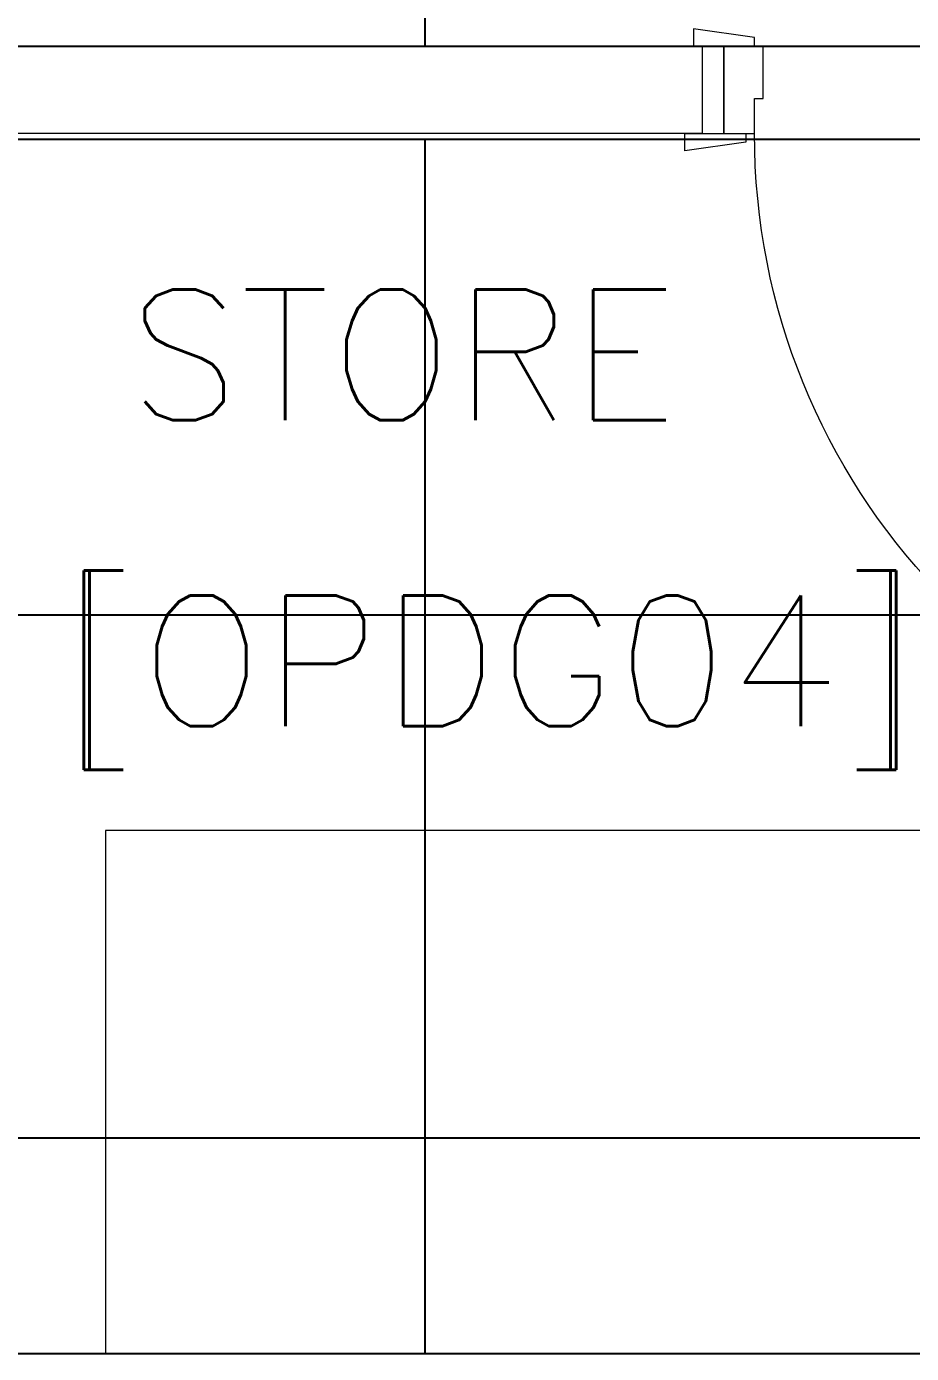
# Model space of a CAD drawing. Header units: inches. Extents: x -12418 to 472786, y -29325 to 19878.
# Drawn here: x 7343 to 8358, y -6247 to -4725 of the extents above; entities that cross this region are included whole.
import ezdxf

# ---------------------------------------------------------------- set-up
doc = ezdxf.new("R2010")
doc.units = ezdxf.units.IN
doc.header["$LTSCALE"] = 25
doc.header["$MEASUREMENT"] = 0
doc.linetypes.add('DASHDOT', pattern=[25.4, 12.7, -6.35, 0, -6.35])
for name, color, linetype, lineweight in [('00-Ground Floor$0$72_EGR_BASE_TEXT', 252, 'Continuous', 5), ('00-Ground Floor$0$LOADING', 253, 'Continuous', 5), ('00-Ground Floor$0$Walls', 251, 'Continuous', 5), ('00-Ground Floor$0$Wooden Joinery', 251, 'Continuous', 5), ('E-LITE-CLNG-CNDT', 6, 'DASHDOT', 35)]:
    doc.layers.add(name, color=color, linetype=linetype, lineweight=lineweight)
doc.layers.add('00-Ground Floor$0$False Ceiling', color=251, linetype='Continuous')
doc.styles.add('00-Ground Floor$0$SIMPLEX', font='SIMPLEX.shx', dxfattribs={"height": 150})

# ---------------------------------------------------------------- blocks, each defined once
blk = doc.blocks.new('00-Ground Floor$0$A$C72370EFE')
at = {"layer": '00-Ground Floor$0$Wooden Joinery'}
for p, q in [((-0.01, -0.03), (-0.01, -0.07)), ((0, -0.03), (-0.01, -0.03)), ((0.04, -0.03), (0.05, -0.03)), ((0.05, -0.03), (0.05, -0.07)), ((-0.01, -0.04), (-0.02, -0.04)), ((0.05, -0.04), (0.06, -0.04)), ((-0.01, -0.06), (-0.02, -0.06)), ((0.05, -0.06), (0.06, -0.06)), ((-0.05, -0.07), (-0.05, -0.16)), ((-0.03, -0.07), (-0.03, -0.16)), ((0, -0.07), (-0.01, -0.07)), ((0.04, -0.07), (0.05, -0.07)), ((0.07, -0.07), (0.07, -0.16)), ((0.09, -0.07), (0.09, -0.16)), ((-0.01, -0.17), (-0.02, -0.17)), ((-0.01, -0.17), (-0.01, -0.19)), ((0.05, -0.17), (0.06, -0.17)), ((0.05, -0.17), (0.05, -0.19)), ((-0.01, -0.19), (-0.02, -0.19)), ((0.05, -0.19), (0.06, -0.19))]:
    blk.add_line(p, q, dxfattribs=at)
for centre, radius, start, end in [((-0.02, -0.07), 0.03, 90, 180), ((0.06, -0.07), 0.03, 0, 90), ((-0.02, -0.07), 0.01, 90, 180), ((0.06, -0.07), 0.01, 0, 90), ((-0.02, -0.16), 0.03, 180, 270), ((-0.02, -0.16), 0.01, 180, 270), ((0.06, -0.16), 0.01, 270, 0), ((0.06, -0.16), 0.03, 270, 0)]:
    blk.add_arc(centre, radius, start, end, dxfattribs=at)
blk = doc.blocks.new('00-Ground Floor$0$A$C5FCA3E6B')
at = {"layer": '00-Ground Floor$0$Wooden Joinery'}
for points in [[(80, 858.9), (80, 868.9), (10, 878.9), (10, 858.9)], [(840, 858.9), (840, 868.9), (910, 878.9), (910, 858.9)], [(70, 758.9), (70, 748.9), (0, 738.9), (0, 758.9)], [(120, 758.9), (120, 0), (80, 0), (80, 758.9)], [(850, 758.9), (850, 748.9), (920, 738.9), (920, 758.9)]]:
    blk.add_lwpolyline(points, close=True, dxfattribs=at)
for points in [[(45, 758.9), (45, 858.9), (20, 858.9), (20, 758.9), (45, 758.9)], [(45, 758.9), (80, 758.9), (80, 798.9), (90, 798.9), (90, 858.9), (45, 858.9), (45, 758.9)], [(875, 758.9), (840, 758.9), (840, 798.9), (830, 798.9), (830, 858.9), (875, 858.9), (875, 758.9)], [(875, 758.9), (875, 858.9), (900, 858.9), (900, 758.9), (875, 758.9)]]:
    blk.add_lwpolyline(points, dxfattribs=at)
blk.add_arc((80, 758.9), 760, 273.0171, 0, dxfattribs=at)
at = {"layer": '00-Ground Floor$0$Wooden Joinery', "xscale": 999.9999999998854, "yscale": 999.9999999998854, "zscale": 999.9999999998854, "rotation": 180}
blk.add_blockref('00-Ground Floor$0$A$C72370EFE', (120, 0), dxfattribs=at)
blk = doc.blocks.new('00-Ground Floor$0$A$Ce9e1c4c3')
at = {"layer": '00-Ground Floor$0$False Ceiling', "color": 254, "linetype": 'Continuous'}
for p, q in [((-92200, -4747.4), (-92200, -2747.4)), ((-92200, -6247.4), (-92200, -4854.6)), ((-94542.1, -5400), (-90902.1, -5400)), ((-94542.1, -6000), (-90902.1, -6000))]:
    blk.add_line(p, q, dxfattribs=at)
at = {"layer": '00-Ground Floor$0$False Ceiling', "color": 254}
for p, q in [((-94542.1, -4747.4, 0), (-90902.1, -4747.4, 0)), ((-90902.1, -4854.6, 0), (-94542.1, -4854.6, 0)), ((-94542.1, -6247.4, 0), (-90902.1, -6247.4, 0))]:
    blk.add_line(p, q, dxfattribs=at)
blk = doc.blocks.new('00-Ground Floor')
at = {"layer": '00-Ground Floor$0$LOADING', "elevation": 0}
blk.add_lwpolyline([(7433.2, -5647.4), (7433.2, -6247.4), (8533.2, -6247.4), (8533.2, -5647.4)], close=True, dxfattribs=at)
at = {"layer": '00-Ground Floor$0$Walls'}
for p, q in [((5457.9, -4747.4, 0), (8117.9, -4747.4, 0)), ((5457.9, -4847.4, 0), (8117.9, -4847.4, 0)), ((5457.9, -6247.4, 0), (9097.9, -6247.4, 0))]:
    blk.add_line(p, q, dxfattribs=at)
at = {"layer": '00-Ground Floor$0$False Ceiling', "color": 254}
blk.add_blockref('00-Ground Floor$0$A$Ce9e1c4c3', (100000, 0), dxfattribs=at)
at = {"layer": '00-Ground Floor$0$Wooden Joinery', "xscale": -1}
blk.add_blockref('00-Ground Floor$0$A$C5FCA3E6B', (9017.9, -5606.4, 0), dxfattribs=at)
at = {"layer": '00-Ground Floor$0$72_EGR_BASE_TEXT', "char_height": 150, "attachment_point": 2, "style": '00-Ground Floor$0$SIMPLEX'}
for s, insert in [('STORE', (7774.2, -5026.7)), ('[OPDG04]', (7874.4, -5377.6, 0))]:
    blk.add_mtext(s, dxfattribs=dict(at, insert=insert))

msp = doc.modelspace()

# ---------------------------------------------------------------- block references
at = {"layer": 'E-LITE-CLNG-CNDT'}
msp.add_blockref('00-Ground Floor', (0, 0), dxfattribs=at)

doc.saveas('drawing.dxf')
